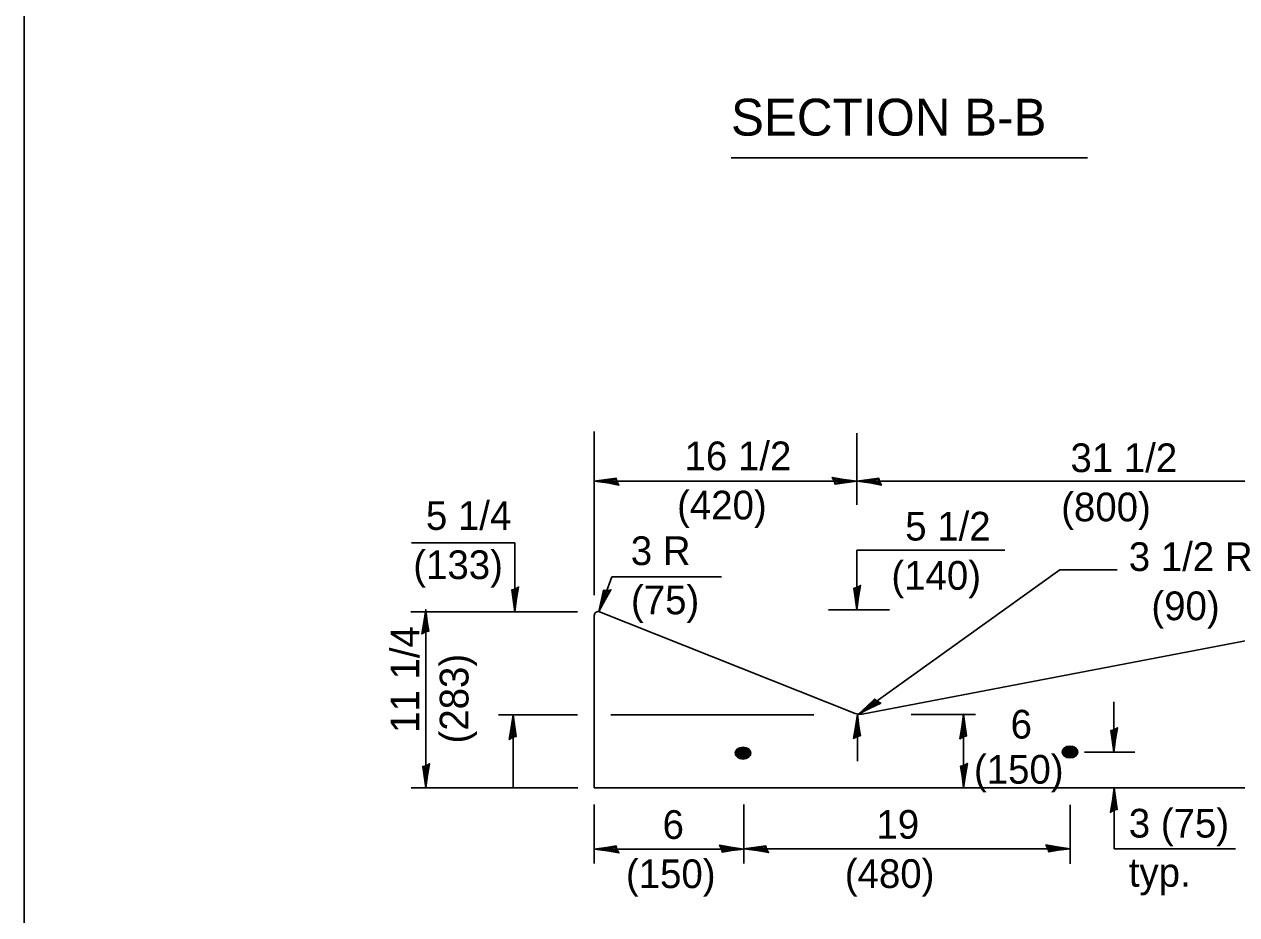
# Model space of a CAD drawing. Extents: x 116921 to 126621, y 61351 to 76334.
# Drawn here: x 120720.8 to 121016.4, y 63589.1 to 63806.2 of the extents above; entities that cross this region are included whole.
import ezdxf

# ---------------------------------------------------------------- set-up
doc = ezdxf.new("R2010")
doc.units = 0
doc.layers.add('Sheets_50 Reference Boundary', color=7, linetype='Continuous')
doc.layers.add('Sheets_General Details', color=7, linetype='Continuous')

msp = doc.modelspace()

# ---------------------------------------------------------------- linework, layer by layer
at = {"layer": 'Sheets_50 Reference Boundary'}
msp.add_lwpolyline([(120720.81, 64225.58), (122295.81, 64225.58), (122295.81, 63225.59), (120720.81, 63225.59)], close=True, dxfattribs=at)
at = {"layer": 'Sheets_General Details'}
for p, q in [((120893.2, 63773.64), (120980.06, 63773.64)), ((120859.8, 63667), (120859.8, 63706.94)), ((120923.81, 63689.06), (120923.81, 63706.52)), ((120859.8, 63694.8), (120924, 63694.8)), ((120923.81, 63694.8), (121058.22, 63694.8)), ((120840.39, 63679.78), (120815.25, 63679.78)), ((120840.39, 63662.97), (120840.39, 63679.78)), ((120923.81, 63663.46), (120923.81, 63677.95)), ((120923.81, 63677.95), (120959.89, 63677.95)), ((120864.03, 63671.47), (120860.94, 63663)), ((120864.03, 63671.47), (120890.84, 63671.47)), ((120973.33, 63673.19), (120924.24, 63637.96)), ((120973.33, 63673.19), (120987.29, 63673.19)), ((120855.71, 63662.97), (120815.07, 63662.97)), ((120818.69, 63663.46), (120818.69, 63619.98)), ((120840, 63663.46), (120840, 63663.46)), ((120859.8, 63619.98), (120859.8, 63662.06)), ((120861.1, 63662.94), (120923.41, 63638.16)), ((120916.93, 63663.46), (120931.75, 63663.46)), ((121058.22, 63663.46), (120925.08, 63638)), ((120986.43, 63641), (120986.43, 63628.74)), ((120855.71, 63637.83), (120836.44, 63637.83)), ((120840, 63637.83), (120840, 63619.98)), ((120913.28, 63637.83), (120863.8, 63637.83)), ((120923.93, 63637.96), (120923.93, 63626.52)), ((120937.08, 63637.93), (120952.72, 63637.93)), ((120949.84, 63637.98), (120949.84, 63619.98)), ((120979.27, 63628.74), (120991.57, 63628.74)), ((120855.8, 63619.98), (120815.18, 63619.98)), ((120859.8, 63619.98), (121058.22, 63619.98)), ((120986.55, 63605.16), (120986.55, 63619.98)), ((120859.8, 63615.98), (120859.8, 63601.53)), ((120896.28, 63615.98), (120896.28, 63601.53)), ((120975.82, 63615.87), (120975.82, 63601.49)), ((120896.28, 63605.09), (120859.8, 63605.09)), ((120896.28, 63605.17), (120975.82, 63605.17)), ((120986.55, 63605.16), (121016.15, 63605.16))]:
    msp.add_line(p, q, dxfattribs=at)
msp.add_lwpolyline([(120720.81, 64225.59), (122295.81, 64225.59), (122295.81, 63175.59), (120720.81, 63175.59)], close=True, dxfattribs=at)
for points in [[(120865.31, 63694.72), (120865.12, 63695.54), (120862.79, 63695.18), (120859.8, 63694.8), (120862.99, 63694.36), (120865.8, 63693.86), (120865.31, 63694.72), (120865.06, 63695.26), (120861.81, 63694.79), (120865.36, 63694.17), (120864.84, 63694.87), (120863.34, 63694.77), (120864.78, 63694.55)], [(120918.3, 63694.88), (120918.48, 63694.05), (120920.81, 63694.41), (120923.81, 63694.8), (120920.61, 63695.23), (120917.81, 63695.73), (120918.3, 63694.88), (120918.54, 63694.33), (120921.79, 63694.8), (120918.24, 63695.42), (120918.77, 63694.72), (120920.26, 63694.82), (120918.82, 63695.04)], [(120929.32, 63694.72), (120929.13, 63695.54), (120926.8, 63695.18), (120923.81, 63694.8), (120927, 63694.36), (120929.81, 63693.86), (120929.32, 63694.72), (120929.07, 63695.26), (120925.82, 63694.79), (120929.37, 63694.17), (120928.85, 63694.87), (120927.36, 63694.77), (120928.79, 63694.55)], [(120840.5, 63668.48), (120839.67, 63668.3), (120840.03, 63665.97), (120840.42, 63662.97), (120840.85, 63666.17), (120841.35, 63668.97), (120840.5, 63668.48), (120839.95, 63668.23), (120840.42, 63664.98), (120841.04, 63668.54), (120840.34, 63668.01), (120840.44, 63666.52), (120840.66, 63667.96)], [(120862.9, 63668.14), (120862.06, 63668.25), (120861.59, 63665.94), (120860.93, 63662.99), (120862.44, 63665.84), (120863.86, 63668.31), (120862.9, 63668.14), (120862.3, 63668.09), (120861.63, 63664.88), (120863.43, 63668), (120862.59, 63667.75), (120862.17, 63666.32), (120862.87, 63667.59)], [(120923.89, 63668.88), (120923.08, 63668.7), (120923.43, 63666.41), (120923.81, 63663.46), (120924.24, 63666.61), (120924.72, 63669.36), (120923.89, 63668.88), (120923.35, 63668.64), (120923.81, 63665.44), (120924.42, 63668.94), (120923.74, 63668.42), (120923.83, 63666.95), (120924.04, 63668.37)], [(120818.61, 63658.04), (120819.42, 63658.22), (120819.07, 63660.51), (120818.69, 63663.46), (120818.26, 63660.31), (120817.77, 63657.55), (120818.61, 63658.04), (120819.14, 63658.28), (120818.68, 63661.48), (120818.07, 63657.98), (120818.76, 63658.5), (120818.66, 63659.97), (120818.45, 63658.55)], [(120928.76, 63641.11), (120928.13, 63641.67), (120926.44, 63640.02), (120924.24, 63637.96), (120927.09, 63639.47), (120929.65, 63640.7), (120928.76, 63641.11), (120928.24, 63641.4), (120925.87, 63639.13), (120929.12, 63640.69), (120928.29, 63640.96), (120927.13, 63640.01), (120928.43, 63640.67)], [(120839.92, 63632.33), (120840.74, 63632.51), (120840.39, 63634.84), (120840, 63637.83), (120839.56, 63634.64), (120839.07, 63631.83), (120839.92, 63632.33), (120840.47, 63632.57), (120840, 63635.82), (120839.37, 63632.27), (120840.07, 63632.79), (120839.98, 63634.29), (120839.76, 63632.85)], [(120923.85, 63632.54), (120924.66, 63632.72), (120924.31, 63635.01), (120923.93, 63637.96), (120923.49, 63634.81), (120923.01, 63632.05), (120923.85, 63632.54), (120924.38, 63632.78), (120923.92, 63635.98), (120923.31, 63632.48), (120924, 63633), (120923.9, 63634.47), (120923.69, 63633.05)], [(120949.76, 63632.47), (120950.58, 63632.66), (120950.23, 63634.99), (120949.84, 63637.98), (120949.4, 63634.78), (120948.91, 63631.98), (120949.76, 63632.47), (120950.31, 63632.72), (120949.84, 63635.97), (120949.21, 63632.42), (120949.91, 63632.94), (120949.82, 63634.43), (120949.6, 63633)], [(120986.51, 63634.16), (120985.7, 63633.98), (120986.05, 63631.69), (120986.43, 63628.74), (120986.87, 63631.89), (120987.35, 63634.65), (120986.51, 63634.16), (120985.98, 63633.92), (120986.44, 63630.72), (120987.05, 63634.22), (120986.36, 63633.7), (120986.46, 63632.23), (120986.67, 63633.65)], [(120949.92, 63625.49), (120949.1, 63625.3), (120949.45, 63622.97), (120949.84, 63619.98), (120950.28, 63623.18), (120950.77, 63625.98), (120949.92, 63625.49), (120949.38, 63625.24), (120949.85, 63621.99), (120950.47, 63625.55), (120949.77, 63625.02), (120949.87, 63623.53), (120950.08, 63624.96)], [(120818.77, 63625.4), (120817.96, 63625.22), (120818.31, 63622.93), (120818.69, 63619.98), (120819.12, 63623.13), (120819.6, 63625.88), (120818.77, 63625.4), (120818.23, 63625.16), (120818.69, 63621.96), (120819.31, 63625.46), (120818.62, 63624.94), (120818.71, 63623.47), (120818.92, 63624.89)], [(120986.47, 63614.56), (120987.28, 63614.74), (120986.93, 63617.03), (120986.55, 63619.98), (120986.12, 63616.83), (120985.63, 63614.07), (120986.47, 63614.56), (120987, 63614.8), (120986.54, 63618), (120985.93, 63614.5), (120986.62, 63615.02), (120986.52, 63616.49), (120986.31, 63615.07)], [(120865.31, 63605.01), (120865.12, 63605.83), (120862.79, 63605.48), (120859.8, 63605.09), (120862.99, 63604.65), (120865.8, 63604.16), (120865.31, 63605.01), (120865.06, 63605.55), (120861.81, 63605.08), (120865.36, 63604.46), (120864.84, 63605.16), (120863.34, 63605.06), (120864.78, 63604.85)], [(120890.77, 63605.17), (120890.96, 63604.35), (120893.29, 63604.71), (120896.28, 63605.09), (120893.09, 63605.53), (120890.28, 63606.02), (120890.77, 63605.17), (120891.02, 63604.63), (120894.27, 63605.1), (120890.72, 63605.72), (120891.24, 63605.02), (120892.74, 63605.12), (120891.3, 63605.33)], [(120901.79, 63605.09), (120901.61, 63605.91), (120899.28, 63605.55), (120896.28, 63605.17), (120899.48, 63604.73), (120902.28, 63604.23), (120901.79, 63605.09), (120901.55, 63605.63), (120898.29, 63605.16), (120901.85, 63604.54), (120901.32, 63605.24), (120899.83, 63605.14), (120901.27, 63604.92)], [(120970.4, 63605.24), (120970.58, 63604.44), (120972.87, 63604.78), (120975.82, 63605.17), (120972.67, 63605.6), (120969.92, 63606.08), (120970.4, 63605.24), (120970.64, 63604.71), (120973.84, 63605.17), (120970.34, 63605.78), (120970.86, 63605.1), (120972.33, 63605.19), (120970.92, 63605.4)]]:
    msp.add_lwpolyline(points, dxfattribs=at)
for centre, radius, start, end in [((120860.75, 63662.06), 0.95, 68.3089, 180), ((120924.52, 63640.95), 3, 248.333, 280.8142), ((120924.23, 63637.94), 0.1, 248.2895, 280.8313), ((120924.23, 63637.94), 0.1, 248.3268, 280.8553)]:
    msp.add_arc(centre, radius, start, end, dxfattribs=at)
for centre, major_axis, ratio in [((120896.06, 63628.48), (-1.92, 0), 0.751315), ((120896.06, 63628.48), (-1.83, 0), 0.751315), ((120896.06, 63628.48), (-1.74, 0), 0.751315), ((120896.06, 63628.48), (-1.66, 0), 0.751315), ((120896.06, 63628.48), (-1.58, 0), 0.751315), ((120896.05, 63628.48), (-1.5, 0), 0.751315), ((120896.05, 63628.47), (-1.43, 0), 0.751315), ((120896.05, 63628.47), (-1.36, 0), 0.751315), ((120896.05, 63628.47), (-1.3, 0), 0.751315), ((120896.05, 63628.47), (-1.24, 0), 0.751315), ((120896.05, 63628.47), (-1.18, 0), 0.751315), ((120896.05, 63628.47), (-1.12, 0), 0.751315), ((120896.05, 63628.47), (-1.07, 0), 0.751315), ((120896.05, 63628.47), (-1.02, 0), 0.751315), ((120896.05, 63628.47), (-0.968, 0), 0.751315), ((120896.05, 63628.47), (-0.922, 0), 0.751315), ((120896.05, 63628.47), (-0.878, 0), 0.751315), ((120896.05, 63628.47), (-0.836, 0), 0.751315), ((120896.05, 63628.47), (-0.797, 0), 0.751315), ((120896.05, 63628.46), (-0.759, 0), 0.751316), ((120896.05, 63628.46), (-0.723, 0), 0.751315), ((120896.05, 63628.46), (-0.688, 0), 0.751315), ((120896.05, 63628.46), (-0.655, 0), 0.751315), ((120896.05, 63628.46), (-0.624, 0), 0.751315), ((120896.05, 63628.46), (-0.594, 0), 0.751315), ((120896.05, 63628.46), (-0.566, 0), 0.751315), ((120975.77, 63628.76), (-1.92, 0), 0.751315), ((120975.77, 63628.76), (-1.83, 0), 0.751315), ((120975.77, 63628.76), (-1.74, 0), 0.751315), ((120975.77, 63628.75), (-1.66, 0), 0.751315), ((120975.77, 63628.75), (-1.58, 0), 0.751315), ((120975.77, 63628.75), (-1.5, 0), 0.751315), ((120975.76, 63628.75), (-1.43, 0), 0.751315), ((120975.76, 63628.75), (-1.36, 0), 0.751315), ((120975.76, 63628.75), (-1.3, 0), 0.751315), ((120975.76, 63628.75), (-1.24, 0), 0.751315), ((120975.76, 63628.75), (-1.18, 0), 0.751315), ((120975.76, 63628.74), (-1.12, 0), 0.751315), ((120975.76, 63628.74), (-1.07, 0), 0.751315), ((120975.76, 63628.74), (-1.02, 0), 0.751315), ((120975.76, 63628.74), (-0.968, 0), 0.751315), ((120975.76, 63628.74), (-0.922, 0), 0.751315), ((120975.76, 63628.74), (-0.878, 0), 0.751315), ((120975.76, 63628.74), (-0.836, 0), 0.751315), ((120975.76, 63628.74), (-0.797, 0), 0.751315), ((120975.76, 63628.74), (-0.759, 0), 0.751316), ((120975.76, 63628.74), (-0.723, 0), 0.751315), ((120975.76, 63628.74), (-0.688, 0), 0.751315), ((120975.76, 63628.74), (-0.655, 0), 0.751315), ((120975.76, 63628.74), (-0.624, 0), 0.751315), ((120975.76, 63628.74), (-0.594, 0), 0.751315), ((120975.76, 63628.74), (-0.566, 0), 0.751315), ((120975.76, 63628.74), (-0.539, 0), 0.751315), ((120975.76, 63628.74), (-0.513, 0), 0.751315), ((120975.76, 63628.74), (-0.489, 0), 0.751316), ((120975.76, 63628.74), (-0.466, 0), 0.751315), ((120975.76, 63628.74), (-0.444, 0), 0.751315), ((120975.76, 63628.74), (-0.422, 0), 0.751315), ((120975.76, 63628.74), (-0.402, 0), 0.751314), ((120975.76, 63628.74), (-0.383, 0), 0.751314), ((120975.76, 63628.74), (-0.365, 0), 0.751314), ((120975.76, 63628.74), (-0.348, 0), 0.751314), ((120975.76, 63628.73), (-0.331, 0), 0.751314), ((120975.76, 63628.73), (-0.315, 0), 0.751315), ((120975.76, 63628.73), (-0.314, 0), 0.751315), ((120975.76, 63628.73), (-0.3, 0), 0.751315), ((120975.76, 63628.73), (-0.299, 0), 0.751315), ((120975.76, 63628.73), (-0.284, 0), 0.751315), ((120975.76, 63628.73), (-0.27, 0), 0.751315), ((120975.76, 63628.73), (-0.256, 0), 0.751315), ((120975.76, 63628.73), (-0.243, 0), 0.751315), ((120975.76, 63628.73), (-0.231, 0), 0.751315), ((120975.76, 63628.73), (-0.22, 0), 0.751315), ((120975.76, 63628.73), (-0.209, 0), 0.751315), ((120975.76, 63628.73), (-0.198, 0), 0.751316), ((120896.05, 63628.46), (-0.539, 0), 0.751315), ((120896.05, 63628.46), (-0.513, 0), 0.751315), ((120896.05, 63628.46), (-0.489, 0), 0.751316), ((120896.05, 63628.46), (-0.466, 0), 0.751315), ((120896.05, 63628.46), (-0.444, 0), 0.751315), ((120896.05, 63628.46), (-0.422, 0), 0.751315), ((120896.05, 63628.46), (-0.402, 0), 0.751314), ((120896.05, 63628.46), (-0.383, 0), 0.751314), ((120896.05, 63628.46), (-0.365, 0), 0.751314), ((120896.05, 63628.46), (-0.348, 0), 0.751314), ((120896.05, 63628.46), (-0.331, 0), 0.751314), ((120896.05, 63628.46), (-0.315, 0), 0.751315), ((120896.05, 63628.46), (-0.314, 0), 0.751315), ((120896.05, 63628.46), (-0.3, 0), 0.751315), ((120896.05, 63628.46), (-0.299, 0), 0.751315), ((120896.05, 63628.46), (-0.284, 0), 0.751315), ((120896.05, 63628.46), (-0.27, 0), 0.751315), ((120896.05, 63628.46), (-0.256, 0), 0.751315), ((120896.05, 63628.46), (-0.243, 0), 0.751315), ((120896.05, 63628.46), (-0.231, 0), 0.751315), ((120896.05, 63628.46), (-0.22, 0), 0.751315), ((120896.05, 63628.46), (-0.209, 0), 0.751315), ((120896.05, 63628.46), (-0.198, 0), 0.751316), ((120896.05, 63628.46), (-0.188, 0), 0.751315), ((120896.05, 63628.46), (-0.179, 0), 0.751315), ((120896.05, 63628.46), (-0.17, 0), 0.751315), ((120896.05, 63628.46), (-0.161, 0), 0.751315), ((120896.05, 63628.46), (-0.153, 0), 0.751315), ((120896.05, 63628.46), (-0.146, 0), 0.751315), ((120896.05, 63628.46), (-0.138, 0), 0.751315), ((120896.05, 63628.46), (-0.131, 0), 0.751315), ((120896.05, 63628.46), (-0.125, 0), 0.751315), ((120896.05, 63628.46), (-0.119, 0), 0.751315), ((120896.05, 63628.46), (-0.113, 0), 0.751315), ((120896.05, 63628.46), (-0.107, 0), 0.751314), ((120896.05, 63628.46), (-0.102, 0), 0.751314), ((120896.05, 63628.46), (-0.0966, 0), 0.751314), ((120896.05, 63628.46), (-0.0918, 0), 0.751315), ((120896.05, 63628.46), (-0.0872, 0), 0.751315), ((120896.05, 63628.46), (-0.0829, 0), 0.751315), ((120896.05, 63628.46), (-0.0787, 0), 0.751315), ((120896.05, 63628.46), (-0.0748, 0), 0.751315), ((120896.05, 63628.46), (-0.071, 0), 0.751315), ((120896.05, 63628.46), (-0.0675, 0), 0.751315), ((120896.05, 63628.46), (-0.0641, 0), 0.751315), ((120896.05, 63628.46), (-0.0609, 0), 0.751315), ((120896.05, 63628.46), (-0.0579, 0), 0.751315), ((120896.05, 63628.46), (-0.055, 0), 0.751315), ((120896.05, 63628.46), (-0.0522, 0), 0.751316), ((120896.05, 63628.46), (-0.0496, 0), 0.751315), ((120896.05, 63628.46), (-0.0471, 0), 0.751315), ((120896.05, 63628.46), (-0.0448, 0), 0.751315), ((120896.05, 63628.46), (-0.0425, 0), 0.751315), ((120896.05, 63628.46), (-0.0404, 0), 0.751315), ((120896.05, 63628.46), (-0.0384, 0), 0.751315), ((120896.05, 63628.46), (-0.0365, 0), 0.751315), ((120896.05, 63628.46), (-0.0346, 0), 0.751315), ((120896.05, 63628.46), (-0.0329, 0), 0.751315), ((120896.05, 63628.46), (-0.0313, 0), 0.751315), ((120896.05, 63628.46), (-0.0297, 0), 0.751315), ((120896.05, 63628.46), (-0.0282, 0), 0.751315), ((120896.05, 63628.46), (-0.0268, 0), 0.751314), ((120896.05, 63628.46), (0.0255, 0), 0.751314), ((120896.05, 63628.46), (0.0242, 0), 0.751314), ((120896.05, 63628.46), (-0.023, 0), 0.751315), ((120896.05, 63628.46), (-0.0218, 0), 0.751315), ((120896.05, 63628.46), (-0.0207, 0), 0.751315), ((120896.05, 63628.46), (-0.0197, 0), 0.751315), ((120896.05, 63628.46), (-0.0187, 0), 0.751315), ((120896.05, 63628.46), (0.0178, 0), 0.751315), ((120896.05, 63628.46), (-0.0169, 0), 0.751315), ((120896.05, 63628.46), (0.0161, 0), 0.751315), ((120896.05, 63628.46), (0.0152, 0), 0.751315), ((120896.05, 63628.46), (-0.0145, 0), 0.751315), ((120896.05, 63628.46), (-0.0138, 0), 0.751315), ((120896.05, 63628.46), (0.0131, 0), 0.751316), ((120896.05, 63628.46), (-0.0124, 0), 0.751315), ((120896.06, 63628.46), (0.0118, 0), 0.751315), ((120896.06, 63628.46), (0.0112, 0), 0.751315), ((120896.06, 63628.46), (0.0106, 0), 0.751315), ((120896.06, 63628.46), (-0.0101, 0), 0.751315), ((120896.06, 63628.46), (0.00961, 0), 0.751315), ((120896.06, 63628.46), (0.00913, 0), 0.751315), ((120896.06, 63628.46), (0.00867, 0), 0.751315), ((120896.06, 63628.46), (0.00824, 0), 0.751315), ((120896.06, 63628.46), (-0.00783, 0), 0.751315), ((120896.06, 63628.46), (0.00744, 0), 0.751315), ((120896.06, 63628.46), (0.00706, 0), 0.751315), ((120896.06, 63628.46), (0.00671, 0), 0.751314), ((120896.06, 63628.46), (0.00638, 0), 0.751314), ((120896.06, 63628.46), (0.00606, 0), 0.751314), ((120896.06, 63628.46), (-0.00575, 0), 0.751315), ((120896.06, 63628.46), (0.00547, 0), 0.751315), ((120896.06, 63628.46), (0.00519, 0), 0.751315), ((120975.76, 63628.73), (-0.188, 0), 0.751315), ((120975.76, 63628.73), (-0.179, 0), 0.751315), ((120975.76, 63628.73), (-0.17, 0), 0.751315), ((120975.76, 63628.73), (-0.161, 0), 0.751315), ((120975.76, 63628.73), (-0.153, 0), 0.751315), ((120975.76, 63628.73), (-0.146, 0), 0.751315), ((120975.76, 63628.73), (-0.138, 0), 0.751315), ((120975.76, 63628.73), (-0.131, 0), 0.751315), ((120975.76, 63628.73), (-0.125, 0), 0.751315), ((120975.76, 63628.73), (-0.119, 0), 0.751315), ((120975.76, 63628.73), (-0.113, 0), 0.751315), ((120975.76, 63628.73), (-0.107, 0), 0.751314), ((120975.76, 63628.73), (-0.102, 0), 0.751314), ((120975.76, 63628.73), (-0.0966, 0), 0.751314), ((120975.76, 63628.73), (-0.0918, 0), 0.751315), ((120975.76, 63628.73), (-0.0872, 0), 0.751315), ((120975.76, 63628.73), (-0.0829, 0), 0.751315), ((120975.76, 63628.73), (-0.0787, 0), 0.751315), ((120975.76, 63628.73), (-0.0748, 0), 0.751315), ((120975.76, 63628.73), (-0.071, 0), 0.751315), ((120975.76, 63628.73), (-0.0675, 0), 0.751315), ((120975.76, 63628.73), (-0.0641, 0), 0.751315), ((120975.76, 63628.73), (-0.0609, 0), 0.751315), ((120975.76, 63628.73), (-0.0579, 0), 0.751315), ((120975.76, 63628.73), (-0.055, 0), 0.751315), ((120975.76, 63628.73), (-0.0522, 0), 0.751316), ((120975.76, 63628.73), (-0.0496, 0), 0.751315), ((120975.76, 63628.73), (-0.0471, 0), 0.751315), ((120975.76, 63628.73), (-0.0448, 0), 0.751315), ((120975.76, 63628.73), (-0.0425, 0), 0.751315), ((120975.76, 63628.73), (-0.0404, 0), 0.751315), ((120975.76, 63628.73), (-0.0384, 0), 0.751315), ((120975.76, 63628.73), (-0.0365, 0), 0.751315), ((120975.76, 63628.73), (-0.0346, 0), 0.751315), ((120975.76, 63628.73), (-0.0329, 0), 0.751315), ((120975.76, 63628.73), (-0.0313, 0), 0.751315), ((120975.76, 63628.73), (-0.0297, 0), 0.751315), ((120975.76, 63628.73), (-0.0282, 0), 0.751315), ((120975.76, 63628.73), (-0.0268, 0), 0.751314), ((120975.77, 63628.73), (-0.0255, 0), 0.751314), ((120975.77, 63628.73), (-0.0242, 0), 0.751314), ((120975.77, 63628.73), (0.023, 0), 0.751315), ((120975.77, 63628.73), (-0.0218, 0), 0.751315), ((120975.77, 63628.73), (-0.0207, 0), 0.751315), ((120975.77, 63628.73), (-0.0197, 0), 0.751315), ((120975.77, 63628.73), (0.0187, 0), 0.751315), ((120975.77, 63628.73), (0.0178, 0), 0.751315), ((120975.77, 63628.73), (-0.0169, 0), 0.751315), ((120975.77, 63628.73), (0.0161, 0), 0.751315), ((120975.77, 63628.73), (0.0152, 0), 0.751315), ((120975.77, 63628.73), (0.0145, 0), 0.751315), ((120975.77, 63628.73), (-0.0138, 0), 0.751315), ((120975.77, 63628.73), (0.0131, 0), 0.751316), ((120975.77, 63628.74), (-0.0124, 0), 0.751315), ((120975.77, 63628.74), (0.0118, 0), 0.751315), ((120975.77, 63628.74), (0.0112, 0), 0.751315), ((120975.77, 63628.74), (0.0106, 0), 0.751315), ((120975.77, 63628.74), (-0.0101, 0), 0.751315), ((120975.77, 63628.74), (0.00961, 0), 0.751315), ((120975.77, 63628.74), (0.00913, 0), 0.751315), ((120975.77, 63628.74), (-0.00867, 0), 0.751315), ((120975.77, 63628.74), (-0.00824, 0), 0.751315), ((120975.77, 63628.74), (0.00783, 0), 0.751315), ((120975.77, 63628.74), (0.00744, 0), 0.751315), ((120975.77, 63628.74), (-0.00706, 0), 0.751315), ((120975.77, 63628.74), (0.00671, 0), 0.751314), ((120975.77, 63628.74), (0.00638, 0), 0.751314), ((120975.77, 63628.74), (0.00606, 0), 0.751314), ((120975.77, 63628.74), (0.00575, 0), 0.751315), ((120975.77, 63628.74), (0.00547, 0), 0.751315), ((120975.77, 63628.74), (0.00519, 0), 0.751315)]:
    msp.add_ellipse(centre, major_axis=major_axis, ratio=ratio, dxfattribs=at)

# ---------------------------------------------------------------- texts
for s, height, rotation, p in [('SECTION B-B', 9, 360, (120893.13, 63779.07)), ('16 1/2', 7, 360, (120881.8, 63697.47)), ('31 1/2', 7, 360, (120975.89, 63697.01)), ('(420)', 7, 360, (120879.98, 63685.47)), ('(800)', 7, 360, (120973.63, 63685.01)), ('5 1/4', 7, 360, (120818.74, 63682.92)), ('5 1/2', 7, 360, (120935.6, 63680.32)), ('3 R', 7, 360, (120868.69, 63674.34)), ('3 1/2 R', 7, 360, (120990.11, 63672.9)), ('(133)', 7, 360, (120815.66, 63670.92)), ('(140)', 7, 360, (120932.23, 63668.32)), ('(75)', 7, 360, (120868.74, 63662.34)), ('(90)', 7, 360, (120995.62, 63660.9)), ('11 1/4', 7, 90, (120817.12, 63633.42)), ('(283)', 7, 90, (120829.12, 63630.83)), ('6', 7, 360, (120961.29, 63632.03)), ('(150)', 7, 360, (120952.36, 63621.03)), ('6', 7, 360, (120876.44, 63607.56)), ('19', 7, 360, (120928.58, 63607.6)), ('3 (75)', 7, 360, (120990.11, 63607.89)), ('(150)', 7, 360, (120867.51, 63595.56)), ('(480)', 7, 360, (120920.87, 63595.6)), ('typ.', 7, 360, (120990.11, 63595.89))]:
    msp.add_text(s, height=height, rotation=rotation, dxfattribs=at).set_placement(p)

doc.saveas('drawing.dxf')
